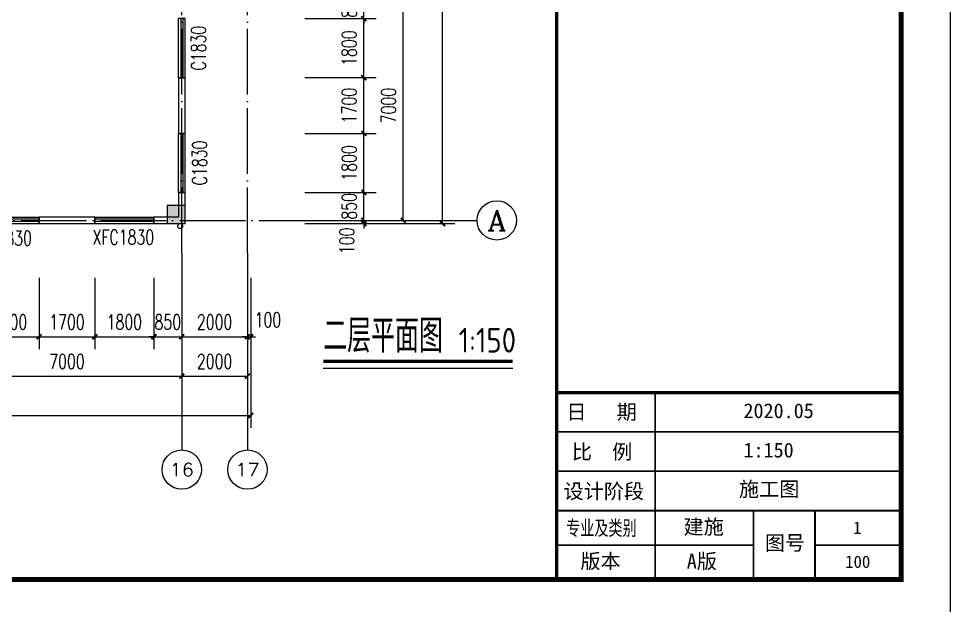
# Model space of a CAD drawing. Extents: x -4747 to 1060961, y -766984 to 396631.
# Drawn here: x 571873 to 600271, y -79802 to -61914 of the extents above; entities that cross this region are included whole.
import ezdxf
from ezdxf.enums import TextEntityAlignment as Align

# ---------------------------------------------------------------- set-up
doc = ezdxf.new("R2010")
doc.units = 0
doc.header["$LTSCALE"] = 1000
doc.header["$MEASUREMENT"] = 0
doc.linetypes.add('DOTE', pattern=[2.42, 2, -0.2, 0.02, -0.2])
doc.layers.get('0').update_dxf_attribs({"linetype": 'CONTINUOUS'})
doc.layers.get('DEFPOINTS').update_dxf_attribs({"linetype": 'CONTINUOUS'})
for name, color, linetype in [('AXIS', 3, 'CONTINUOUS'), ('AXIS_TEXT', 7, 'CONTINUOUS'), ('BZ_标准图框', 7, 'CONTINUOUS'), ('DIM_SYMB', 3, 'CONTINUOUS'), ('DOTE', 1, 'DOTE'), ('PUB_DIM', 3, 'CONTINUOUS'), ('PUB_TEXT', 7, 'CONTINUOUS'), ('PUB_TITLE', 4, 'CONTINUOUS'), ('TK_图框线_', 45, 'CONTINUOUS'), ('WALL', 6, 'CONTINUOUS'), ('WINDOW', 4, 'CONTINUOUS'), ('WINDOW_TEXT', 7, 'CONTINUOUS'), ('柱', 2, 'CONTINUOUS'), ('柱涂实', 54, 'CONTINUOUS'), ('雨水管', 2, 'CONTINUOUS'), ('面积计算', 7, 'CONTINUOUS')]:
    doc.layers.add(name, color=color, linetype=linetype)
doc.styles.add('-宋体', font='')
doc.styles.add('_TCH_AXIS', font='COMPLEX', dxfattribs={"bigfont": 'GBCBIG'})
doc.styles.add('_TCH_WINDOW', font='SIMPLEX', dxfattribs={"height": 3.5, "bigfont": 'GBCBIG'})
doc.styles.add('COMPLEX', font='complex_.ttf')
doc.styles.add('DIM_FONT', font='SIMPLEX', dxfattribs={"width": 0.7, "bigfont": 'GBCBIG'})
doc.styles.add('HT', font='simhei.ttf')
doc.styles.get("Standard").update_dxf_attribs({"font": 'gbenor.shx', "bigfont": 'gbcbig.shx'})
doc.styles.get('-宋体').set_extended_font_data('SimSun')
doc.dimstyles.new('DIMN150', dxfattribs={"dimscale": 1.5, "dimtxt": 300, "dimasz": 100, "dimexe": 250, "dimexo": 300, "dimgap": 150, "dimtad": 1, "dimdec": 0, "dimzin": 0, "dimtxsty": 'DIM_FONT', "dimblk": 'ARCHTICK', "dimcen": 0.09, "dimclrt": 7, "dimazin": 3, "dimtfac": 1, "dimtdec": 0, "dimtix": 1, "dimtmove": 0, "dimatfit": 3, "dimtolj": 1, "dimtzin": 0})

# ---------------------------------------------------------------- blocks, each defined once
blk = doc.blocks.new('A$C22EA1380')
at = {"layer": '柱涂实'}
blk.add_hatch(color=256, dxfattribs=at).paths.add_polyline_path([(98500, 0), (98500, 550), (97950, 550), (97950, 0)])
at = {"layer": '柱'}
blk.add_lwpolyline([(98500, 0), (98500, 550), (97950, 550), (97950, 0)], close=True, dxfattribs=at)
at = {"layer": '柱涂实', "linetype": 'CONTINUOUS'}
blk.add_lwpolyline([(98500, 0), (98500, 550), (97950, 550), (97950, 0)], close=True, dxfattribs=at)
blk = doc.blocks.new('_ARCHTICK')
at = {"color": 0, "linetype": 'BYBLOCK', "const_width": 0.4}
blk.add_lwpolyline([(-0.5, -0.5), (0.5, 0.5)], dxfattribs=at)
blk = doc.blocks.new('*D1200')
at = {"layer": 'DEFPOINTS', "color": 0}
for p in [(580145, -61064), (582395, -61064), (580145, -61914)]:
    blk.add_point(p, dxfattribs=at)
at = {"layer": 'PUB_DIM', "color": 0}
for p, q in [((582395, -61064), (582395, -60914)), ((580595, -61064), (582770, -61064)), ((582395, -61914), (582395, -61064)), ((580595, -61914), (582770, -61914)), ((582395, -61914), (582395, -62064))]:
    blk.add_line(p, q, dxfattribs=at)
at = {"layer": 'PUB_DIM', "color": 0, "xscale": 150, "yscale": 150, "zscale": 150}
for p, rotation in [((582395, -61064), 270), ((582395, -61914), 90)]:
    blk.add_blockref('_ARCHTICK', p, dxfattribs=dict(at, rotation=rotation))
at = {"layer": 'PUB_DIM', "color": 7, "insert": (581945, -61489), "char_height": 450, "attachment_point": 5, "rotation": 90, "style": 'DIM_FONT'}
blk.add_mtext('\\A1;850', dxfattribs=at)
blk = doc.blocks.new('*D1201')
at = {"layer": 'DEFPOINTS', "color": 0}
for p in [(580145, -61914), (582395, -61914), (580145, -63714)]:
    blk.add_point(p, dxfattribs=at)
at = {"layer": 'PUB_DIM', "color": 0}
for p, q in [((580595, -61914), (582770, -61914)), ((582395, -63714), (582395, -61914)), ((580595, -63714), (582770, -63714))]:
    blk.add_line(p, q, dxfattribs=at)
at = {"layer": 'PUB_DIM', "color": 0, "xscale": 150, "yscale": 150, "zscale": 150}
for p, rotation in [((582395, -61914), 90), ((582395, -63714), 270)]:
    blk.add_blockref('_ARCHTICK', p, dxfattribs=dict(at, rotation=rotation))
at = {"layer": 'PUB_DIM', "color": 7, "insert": (581945, -62814), "char_height": 450, "attachment_point": 5, "rotation": 90, "style": 'DIM_FONT'}
blk.add_mtext('\\A1;1800', dxfattribs=at)
blk = doc.blocks.new('*D1202')
at = {"layer": 'DEFPOINTS', "color": 0}
for p in [(580145, -63714), (582395, -63714), (580145, -65414)]:
    blk.add_point(p, dxfattribs=at)
at = {"layer": 'PUB_DIM', "color": 0}
for p, q in [((580595, -63714), (582770, -63714)), ((582395, -65414), (582395, -63714)), ((580595, -65414), (582770, -65414))]:
    blk.add_line(p, q, dxfattribs=at)
at = {"layer": 'PUB_DIM', "color": 0, "xscale": 150, "yscale": 150, "zscale": 150}
for p, rotation in [((582395, -63714), 90), ((582395, -65414), 270)]:
    blk.add_blockref('_ARCHTICK', p, dxfattribs=dict(at, rotation=rotation))
at = {"layer": 'PUB_DIM', "color": 7, "insert": (581945, -64564), "char_height": 450, "attachment_point": 5, "rotation": 90, "style": 'DIM_FONT'}
blk.add_mtext('\\A1;1700', dxfattribs=at)
blk = doc.blocks.new('*D1203')
at = {"layer": 'DEFPOINTS', "color": 0}
for p in [(580145, -65414), (582395, -65414), (580145, -67214)]:
    blk.add_point(p, dxfattribs=at)
at = {"layer": 'PUB_DIM', "color": 0}
for p, q in [((580595, -65414), (582770, -65414)), ((582395, -67214), (582395, -65414)), ((580595, -67214), (582770, -67214))]:
    blk.add_line(p, q, dxfattribs=at)
at = {"layer": 'PUB_DIM', "color": 0, "xscale": 150, "yscale": 150, "zscale": 150}
for p, rotation in [((582395, -65414), 90), ((582395, -67214), 270)]:
    blk.add_blockref('_ARCHTICK', p, dxfattribs=dict(at, rotation=rotation))
at = {"layer": 'PUB_DIM', "color": 7, "insert": (581945, -66314), "char_height": 450, "attachment_point": 5, "rotation": 90, "style": 'DIM_FONT'}
blk.add_mtext('\\A1;1800', dxfattribs=at)
blk = doc.blocks.new('*D1204')
at = {"layer": 'DEFPOINTS', "color": 0}
for p in [(580145, -67214), (582395, -67214), (580145, -68064)]:
    blk.add_point(p, dxfattribs=at)
at = {"layer": 'PUB_DIM', "color": 0}
for p, q in [((580595, -67214), (582770, -67214)), ((582395, -67214), (582395, -67064)), ((582395, -68064), (582395, -67214)), ((580595, -68064), (582770, -68064)), ((582395, -68064), (582395, -68214))]:
    blk.add_line(p, q, dxfattribs=at)
at = {"layer": 'PUB_DIM', "color": 0, "xscale": 150, "yscale": 150, "zscale": 150}
for p, rotation in [((582395, -67214), 270), ((582395, -68064), 90)]:
    blk.add_blockref('_ARCHTICK', p, dxfattribs=dict(at, rotation=rotation))
at = {"layer": 'PUB_DIM', "color": 7, "insert": (581945, -67639), "char_height": 450, "attachment_point": 5, "rotation": 90, "style": 'DIM_FONT'}
blk.add_mtext('\\A1;850', dxfattribs=at)
blk = doc.blocks.new('*D1205')
at = {"layer": 'DEFPOINTS', "color": 0}
for p in [(580145, -68064), (582395, -68064), (580145, -68164)]:
    blk.add_point(p, dxfattribs=at)
at = {"layer": 'PUB_DIM', "color": 0}
for p, q in [((580595, -68064), (582770, -68064)), ((582395, -68064), (582395, -67914)), ((582395, -68164), (582395, -68064)), ((580595, -68164), (582770, -68164)), ((582395, -68164), (582395, -68314))]:
    blk.add_line(p, q, dxfattribs=at)
at = {"layer": 'PUB_DIM', "color": 0, "xscale": 150, "yscale": 150, "zscale": 150}
for p, rotation in [((582395, -68064), 270), ((582395, -68164), 90)]:
    blk.add_blockref('_ARCHTICK', p, dxfattribs=dict(at, rotation=rotation))
at = {"layer": 'PUB_DIM', "color": 7, "insert": (581877, -68689), "char_height": 450, "attachment_point": 5, "rotation": 90, "style": 'DIM_FONT'}
blk.add_mtext('\\A1;100', dxfattribs=at)
blk = doc.blocks.new('*D1243')
at = {"layer": 'DEFPOINTS', "color": 0}
for p in [(578845, -69364), (578945, -69364), (578945, -71614)]:
    blk.add_point(p, dxfattribs=at)
at = {"layer": 'PUB_DIM', "color": 0}
for p, q in [((578845, -69814), (578845, -71989)), ((578945, -69814), (578945, -71989)), ((578845, -71614), (578695, -71614)), ((578845, -71614), (578945, -71614)), ((578945, -71614), (579095, -71614))]:
    blk.add_line(p, q, dxfattribs=at)
at = {"layer": 'PUB_DIM', "color": 0, "xscale": 150, "yscale": 150, "zscale": 150}
blk.add_blockref('_ARCHTICK', (578845, -71614), dxfattribs=at)
at = {"layer": 'PUB_DIM', "color": 0, "xscale": 150, "yscale": 150, "zscale": 150, "rotation": 180}
blk.add_blockref('_ARCHTICK', (578945, -71614), dxfattribs=at)
at = {"layer": 'PUB_DIM', "color": 7, "insert": (579470, -71097), "char_height": 450, "attachment_point": 5, "style": 'DIM_FONT'}
blk.add_mtext('\\A1;100', dxfattribs=at)
blk = doc.blocks.new('*D1244')
at = {"layer": 'DEFPOINTS', "color": 0}
for p in [(576845, -69364), (578845, -69364), (578845, -71614)]:
    blk.add_point(p, dxfattribs=at)
at = {"layer": 'PUB_DIM', "color": 0}
for p, q in [((576845, -69814), (576845, -71989)), ((578845, -69814), (578845, -71989)), ((576845, -71614), (578845, -71614))]:
    blk.add_line(p, q, dxfattribs=at)
at = {"layer": 'PUB_DIM', "color": 0, "xscale": 150, "yscale": 150, "zscale": 150, "rotation": 180}
blk.add_blockref('_ARCHTICK', (576845, -71614), dxfattribs=at)
at = {"layer": 'PUB_DIM', "color": 0, "xscale": 150, "yscale": 150, "zscale": 150}
blk.add_blockref('_ARCHTICK', (578845, -71614), dxfattribs=at)
at = {"layer": 'PUB_DIM', "color": 7, "insert": (577845, -71164), "char_height": 450, "attachment_point": 5, "style": 'DIM_FONT'}
blk.add_mtext('\\A1;2000', dxfattribs=at)
blk = doc.blocks.new('*D1245')
at = {"layer": 'DEFPOINTS', "color": 0}
for p in [(575995, -69364), (576845, -69364), (576845, -71614)]:
    blk.add_point(p, dxfattribs=at)
at = {"layer": 'PUB_DIM', "color": 0}
for p, q in [((575995, -69814), (575995, -71989)), ((576845, -69814), (576845, -71989)), ((575995, -71614), (575845, -71614)), ((575995, -71614), (576845, -71614)), ((576845, -71614), (576995, -71614))]:
    blk.add_line(p, q, dxfattribs=at)
at = {"layer": 'PUB_DIM', "color": 0, "xscale": 150, "yscale": 150, "zscale": 150}
blk.add_blockref('_ARCHTICK', (575995, -71614), dxfattribs=at)
at = {"layer": 'PUB_DIM', "color": 0, "xscale": 150, "yscale": 150, "zscale": 150, "rotation": 180}
blk.add_blockref('_ARCHTICK', (576845, -71614), dxfattribs=at)
at = {"layer": 'PUB_DIM', "color": 7, "insert": (576420, -71164), "char_height": 450, "attachment_point": 5, "style": 'DIM_FONT'}
blk.add_mtext('\\A1;850', dxfattribs=at)
blk = doc.blocks.new('*D1246')
at = {"layer": 'DEFPOINTS', "color": 0}
for p in [(574195, -69364), (575995, -69364), (575995, -71614)]:
    blk.add_point(p, dxfattribs=at)
at = {"layer": 'PUB_DIM', "color": 0}
for p, q in [((574195, -69814), (574195, -71989)), ((575995, -69814), (575995, -71989)), ((574195, -71614), (575995, -71614))]:
    blk.add_line(p, q, dxfattribs=at)
at = {"layer": 'PUB_DIM', "color": 0, "xscale": 150, "yscale": 150, "zscale": 150, "rotation": 180}
blk.add_blockref('_ARCHTICK', (574195, -71614), dxfattribs=at)
at = {"layer": 'PUB_DIM', "color": 0, "xscale": 150, "yscale": 150, "zscale": 150}
blk.add_blockref('_ARCHTICK', (575995, -71614), dxfattribs=at)
at = {"layer": 'PUB_DIM', "color": 7, "insert": (575095, -71164), "char_height": 450, "attachment_point": 5, "style": 'DIM_FONT'}
blk.add_mtext('\\A1;1800', dxfattribs=at)
blk = doc.blocks.new('*D1247')
at = {"layer": 'DEFPOINTS', "color": 0}
for p in [(572495, -69364), (574195, -69364), (574195, -71614)]:
    blk.add_point(p, dxfattribs=at)
at = {"layer": 'PUB_DIM', "color": 0}
for p, q in [((572495, -69814), (572495, -71989)), ((574195, -69814), (574195, -71989)), ((572495, -71614), (574195, -71614))]:
    blk.add_line(p, q, dxfattribs=at)
at = {"layer": 'PUB_DIM', "color": 0, "xscale": 150, "yscale": 150, "zscale": 150, "rotation": 180}
blk.add_blockref('_ARCHTICK', (572495, -71614), dxfattribs=at)
at = {"layer": 'PUB_DIM', "color": 0, "xscale": 150, "yscale": 150, "zscale": 150}
blk.add_blockref('_ARCHTICK', (574195, -71614), dxfattribs=at)
at = {"layer": 'PUB_DIM', "color": 7, "insert": (573345, -71164), "char_height": 450, "attachment_point": 5, "style": 'DIM_FONT'}
blk.add_mtext('\\A1;1700', dxfattribs=at)
blk = doc.blocks.new('*D1248')
at = {"layer": 'DEFPOINTS', "color": 0}
for p in [(570695, -69364), (572495, -69364), (572495, -71614)]:
    blk.add_point(p, dxfattribs=at)
at = {"layer": 'PUB_DIM', "color": 0}
for p, q in [((570695, -69814), (570695, -71989)), ((572495, -69814), (572495, -71989)), ((570695, -71614), (572495, -71614))]:
    blk.add_line(p, q, dxfattribs=at)
at = {"layer": 'PUB_DIM', "color": 0, "xscale": 150, "yscale": 150, "zscale": 150, "rotation": 180}
blk.add_blockref('_ARCHTICK', (570695, -71614), dxfattribs=at)
at = {"layer": 'PUB_DIM', "color": 0, "xscale": 150, "yscale": 150, "zscale": 150}
blk.add_blockref('_ARCHTICK', (572495, -71614), dxfattribs=at)
at = {"layer": 'PUB_DIM', "color": 7, "insert": (571595, -71164), "char_height": 450, "attachment_point": 5, "style": 'DIM_FONT'}
blk.add_mtext('\\A1;1800', dxfattribs=at)
blk = doc.blocks.new('*D1309')
at = {"layer": 'AXIS', "color": 0}
for p, q in [((580295, -61064), (583970, -61064)), ((583595, -68064), (583595, -61064)), ((580295, -68064), (583970, -68064))]:
    blk.add_line(p, q, dxfattribs=at)
at = {"layer": 'DEFPOINTS', "color": 0}
for p in [(579845, -61064), (583595, -61064), (579845, -68064)]:
    blk.add_point(p, dxfattribs=at)
at = {"layer": 'AXIS', "color": 0, "xscale": 150, "yscale": 150, "zscale": 150}
for p, rotation in [((583595, -61064), 90), ((583595, -68064), 270)]:
    blk.add_blockref('_ARCHTICK', p, dxfattribs=dict(at, rotation=rotation))
at = {"layer": 'AXIS', "color": 7, "insert": (583145, -64564), "char_height": 450, "attachment_point": 5, "rotation": 90, "style": 'DIM_FONT'}
blk.add_mtext('\\A1;7000', dxfattribs=at)
blk = doc.blocks.new('*D1315')
at = {"layer": 'AXIS', "color": 0}
for p, q in [((580595, -25964), (585170, -25964)), ((584795, -68164), (584795, -25964)), ((580595, -68164), (585170, -68164))]:
    blk.add_line(p, q, dxfattribs=at)
at = {"layer": 'DEFPOINTS', "color": 0}
for p in [(580145, -25964), (584795, -25964), (580145, -68164)]:
    blk.add_point(p, dxfattribs=at)
at = {"layer": 'AXIS', "color": 0, "xscale": 150, "yscale": 150, "zscale": 150}
for p, rotation in [((584795, -25964), 90), ((584795, -68164), 270)]:
    blk.add_blockref('_ARCHTICK', p, dxfattribs=dict(at, rotation=rotation))
at = {"layer": 'AXIS', "color": 7, "insert": (584345, -47064), "char_height": 450, "attachment_point": 5, "rotation": 90, "style": 'DIM_FONT'}
blk.add_mtext('\\A1;42200', dxfattribs=at)
blk = doc.blocks.new('*D1356')
at = {"layer": 'AXIS', "color": 0}
for p, q in [((569845, -69514), (569845, -73189)), ((576845, -69514), (576845, -73189)), ((569845, -72814), (576845, -72814))]:
    blk.add_line(p, q, dxfattribs=at)
at = {"layer": 'DEFPOINTS', "color": 0}
for p in [(569845, -69064), (576845, -69064), (576845, -72814)]:
    blk.add_point(p, dxfattribs=at)
at = {"layer": 'AXIS', "color": 0, "xscale": 150, "yscale": 150, "zscale": 150, "rotation": 180}
blk.add_blockref('_ARCHTICK', (569845, -72814), dxfattribs=at)
at = {"layer": 'AXIS', "color": 0, "xscale": 150, "yscale": 150, "zscale": 150}
blk.add_blockref('_ARCHTICK', (576845, -72814), dxfattribs=at)
at = {"layer": 'AXIS', "color": 7, "insert": (573345, -72364), "char_height": 450, "attachment_point": 5, "style": 'DIM_FONT'}
blk.add_mtext('\\A1;7000', dxfattribs=at)
blk = doc.blocks.new('*D1357')
at = {"layer": 'AXIS', "color": 0}
for p, q in [((576845, -69514), (576845, -73189)), ((578845, -69514), (578845, -73189)), ((576845, -72814), (578845, -72814))]:
    blk.add_line(p, q, dxfattribs=at)
at = {"layer": 'DEFPOINTS', "color": 0}
for p in [(576845, -69064), (578845, -69064), (578845, -72814)]:
    blk.add_point(p, dxfattribs=at)
at = {"layer": 'AXIS', "color": 0, "xscale": 150, "yscale": 150, "zscale": 150, "rotation": 180}
blk.add_blockref('_ARCHTICK', (576845, -72814), dxfattribs=at)
at = {"layer": 'AXIS', "color": 0, "xscale": 150, "yscale": 150, "zscale": 150}
blk.add_blockref('_ARCHTICK', (578845, -72814), dxfattribs=at)
at = {"layer": 'AXIS', "color": 7, "insert": (577845, -72364), "char_height": 450, "attachment_point": 5, "style": 'DIM_FONT'}
blk.add_mtext('\\A1;2000', dxfattribs=at)
blk = doc.blocks.new('*D1358')
at = {"layer": 'AXIS', "color": 0}
for p, q in [((478445, -69814), (478445, -74389)), ((578945, -69814), (578945, -74389)), ((478445, -74014), (578945, -74014))]:
    blk.add_line(p, q, dxfattribs=at)
at = {"layer": 'DEFPOINTS', "color": 0}
for p in [(478445, -69364), (578945, -69364), (578945, -74014)]:
    blk.add_point(p, dxfattribs=at)
at = {"layer": 'AXIS', "color": 0, "xscale": 150, "yscale": 150, "zscale": 150, "rotation": 180}
blk.add_blockref('_ARCHTICK', (478445, -74014), dxfattribs=at)
at = {"layer": 'AXIS', "color": 0, "xscale": 150, "yscale": 150, "zscale": 150}
blk.add_blockref('_ARCHTICK', (578945, -74014), dxfattribs=at)
at = {"layer": 'AXIS', "color": 7, "insert": (528695, -73564), "char_height": 450, "attachment_point": 5, "style": 'DIM_FONT'}
blk.add_mtext('\\A1;100500', dxfattribs=at)
blk = doc.blocks.new('$WINLIB2D$00000001')
at = {"color": 0}
for points in [[(-0.5, 0.5), (-0.5, -0.5)], [(-0.5, 0.5), (0.5, 0.5)], [(0.5, -0.5), (0.5, 0.5)], [(0.5, 0.167), (-0.5, 0.167)], [(0.5, -0.167), (-0.5, -0.167)], [(-0.5, -0.5), (0.5, -0.5)]]:
    blk.add_lwpolyline(points, dxfattribs=at)
blk = doc.blocks.new('_AXISO')
blk.add_circle((0, 0), 0.5)
at = {"layer": 'AXIS_TEXT', "style": 'COMPLEX', "width": 1.041667}
blk.add_attdef('A', text='', height=0.56, dxfattribs=at).set_placement((-0.25, -0.28), (0.25, -0.28), align=Align.FIT)

msp = doc.modelspace()

# ---------------------------------------------------------------- linework, layer by layer
at = {"layer": 'AXIS'}
for p, q in [((579844.9, -68064.3), (585844.9, -68064.3)), ((576844.9, -69064.3), (576844.9, -75064.3)), ((578844.9, -69064.3), (578844.9, -75064.3))]:
    msp.add_line(p, q, dxfattribs=at)
at = {"layer": 'BZ_标准图框'}
for points, const_width in [([(588270.8, -79014.3), (588270.8, 44135.7)], 105), ([(588270.8, -73314.3), (598770.8, -73314.3)], 105), ([(591270.8, -76914.3), (591270.8, -73314.3)], 52.5), ([(588270.8, -74514.3), (598770.8, -74514.3)], 52.5), ([(588270.8, -75714.3), (598770.8, -75714.3)], 52.5), ([(588270.8, -76914.3), (598770.8, -76914.3)], 52.5), ([(588270.8, -76914.3), (598770.8, -76914.3)], 52.5), ([(591270.8, -79014.3), (591270.8, -76914.3)], 52.5), ([(594270.8, -79014.3), (594270.8, -76914.3)], 52.5), ([(596145.8, -79014.3), (596145.8, -76914.3)], 52.5), ([(588270.8, -77964.3), (594270.8, -77964.3)], 52.5), ([(596145.8, -77964.3), (598770.8, -77964.3)], 52.5)]:
    msp.add_lwpolyline(points, dxfattribs=dict(at, const_width=const_width))
at = {"layer": 'DIM_SYMB', "const_width": 105}
msp.add_lwpolyline([(581156.4, -72360.5), (586933.2, -72360.5)], dxfattribs=at)
at = {"layer": 'DIM_SYMB'}
msp.add_lwpolyline([(581156.4, -72570.5), (586933.2, -72570.5)], dxfattribs=at)
at = {"layer": 'DOTE'}
for p, q in [((576844.9, -69064.3), (576844.9, -25064.3)), ((578844.9, -69064.3), (578844.9, -25064.3)), ((475144.9, -68064.3), (579844.9, -68064.3))]:
    msp.add_line(p, q, dxfattribs=at)
at = {"layer": 'PUB_TITLE'}
msp.add_lwpolyline([(421920.8, -80514.3), (600270.8, -80514.3), (600270.8, 45635.7), (421920.8, 45635.7)], close=True, dxfattribs=at)
at = {"layer": 'PUB_TITLE', "const_width": 150}
msp.add_lwpolyline([(425670.8, -79014.3), (598770.8, -79014.3), (598770.8, 44135.7), (425670.8, 44135.7)], close=True, dxfattribs=at)
at = {"layer": 'WALL'}
for p, q in [((576744.9, -63714.3), (576744.9, -65414.3)), ((576944.9, -63714.3), (576744.9, -63714.3)), ((576944.9, -65414.3), (576944.9, -63714.3)), ((576744.9, -65414.3), (576944.9, -65414.3)), ((576944.9, -67214.3), (576744.9, -67214.3)), ((576744.9, -67214.3), (576744.9, -67964.3)), ((576944.9, -68164.3), (576944.9, -67214.3)), ((574194.9, -67964.3), (572494.9, -67964.3)), ((572494.9, -67964.3), (572494.9, -68164.3)), ((574194.9, -68164.3), (574194.9, -67964.3)), ((576744.9, -67964.3), (575994.9, -67964.3)), ((575994.9, -67964.3), (575994.9, -68164.3)), ((572494.9, -68164.3), (574194.9, -68164.3)), ((575994.9, -68164.3), (576944.9, -68164.3))]:
    msp.add_line(p, q, dxfattribs=at)
at = {"layer": '雨水管'}
msp.add_circle((576794.9, -68239.3), 75, dxfattribs=at)

# ---------------------------------------------------------------- block references
at = {"layer": 'AXIS'}
ref = msp.add_blockref('_AXISO', (586444.9, -68064.3), dxfattribs=dict(at, xscale=1200, yscale=1200, zscale=1200))
ref.add_attrib('A', 'A', dxfattribs={"layer": 'AXIS_TEXT', "height": 612, "style": '_TCH_AXIS', "width": 1.096879}).set_placement((586157.2, -68370.3), (586732.6, -68370.3), align=Align.FIT)
ref = msp.add_blockref('_AXISO', (576844.9, -75664.3), dxfattribs=dict(at, xscale=1200, yscale=1200, zscale=1200))
ref.add_attrib('A', '16', dxfattribs={"layer": 'AXIS_TEXT', "height": 394.42, "style": '_TCH_AXIS', "width": 1.361643}).set_placement((576474.1, -75861.5), (577215.7, -75861.5), align=Align.FIT)
ref = msp.add_blockref('_AXISO', (578844.9, -75664.3), dxfattribs=dict(at, xscale=1200, yscale=1200, zscale=1200))
ref.add_attrib('A', '17', dxfattribs={"layer": 'AXIS_TEXT', "height": 394.42, "style": '_TCH_AXIS', "width": 1.361643}).set_placement((578474.1, -75861.5), (579215.7, -75861.5), align=Align.FIT)
at = {"layer": 'WINDOW'}
ref = msp.add_blockref('$WINLIB2D$00000001', (576844.9, -62814.3), dxfattribs=dict(at, xscale=-1800, yscale=-200, zscale=-1800, rotation=270))
ref.add_attrib('A', 'C1830', (577580.5, -63496.8), dxfattribs={"layer": 'WINDOW_TEXT', "height": 446.25, "rotation": 90, "style": '_TCH_WINDOW', "width": 0.705882})
ref = msp.add_blockref('$WINLIB2D$00000001', (576844.9, -66314.3), dxfattribs=dict(at, xscale=-1800, yscale=-200, zscale=-1800, rotation=270))
ref.add_attrib('A', 'C1830', (577612.9, -66996.8), dxfattribs={"layer": 'WINDOW_TEXT', "height": 446.25, "rotation": 90, "style": '_TCH_WINDOW', "width": 0.705882})
ref = msp.add_blockref('$WINLIB2D$00000001', (571594.9, -68064.3), dxfattribs=dict(at, xscale=-1800, yscale=-200, zscale=-1800, rotation=180))
ref.add_attrib('A', 'C1830', (570912.4, -68832.3), dxfattribs={"layer": 'WINDOW_TEXT', "height": 446.25, "style": '_TCH_WINDOW', "width": 0.705882})
ref = msp.add_blockref('$WINLIB2D$00000001', (575094.9, -68064.3), dxfattribs=dict(at, xscale=-1800, yscale=-200, zscale=-1800, rotation=180))
ref.add_attrib('A', 'XFC1830', (574127.4, -68799.9), dxfattribs={"layer": 'WINDOW_TEXT', "height": 446.25, "style": '_TCH_WINDOW', "width": 0.705882})
at = {"layer": '面积计算'}
msp.add_blockref('A$C22EA1380', (478444.9, -68164.3), dxfattribs=at)

# ---------------------------------------------------------------- texts
at = {"layer": 'BZ_标准图框', "style": 'HT'}
for s, p in [('日   期', (588567.1, -74129.6)), ('比  例', (588735.3, -75344.4)), ('设计阶段', (588482.7, -76548.4)), ('图号', (594617.1, -78121.4)), ('版本 ', (588995.4, -78678.9))]:
    msp.add_text(s, height=450, dxfattribs=at).set_placement(p)
at = {"layer": 'BZ_标准图框', "style": 'HT', "width": 0.7}
msp.add_text('专业及类别', height=450, dxfattribs=at).set_placement((588560.1, -77667.8))
at = {"layer": 'PUB_TEXT'}
for s, height, p in [('二层平面图', 1012.77, (581156.4, -72094.6)), ('1:150', 750, (585282.7, -72094.6))]:
    msp.add_text(s, height=height, dxfattribs=at).set_placement(p)
at = {"layer": 'TK_图框线_', "style": 'HT'}
for s, p in [('2020.05', (593964.9, -74093.5)), ('1:150', (593964.9, -75293.5)), ('施工图', (593827, -76482.7)), ('建施', (592138.2, -77630)), ('A版', (592237.2, -78680.2))]:
    msp.add_text(s, height=450, dxfattribs=at).set_placement(p)
at = {"layer": 'TK_图框线_', "style": '-宋体'}
for s, p in [('1', (597433.8, -77622.8)), ('100', (597446.8, -78660.1))]:
    msp.add_text(s, height=375, dxfattribs=at).set_placement(p, align=Align.CENTER)

# ---------------------------------------------------------------- dimensions: what is measured, and where the dimension line sits
at = {"layer": 'AXIS'}
for p1, p2, distance, picture, middle in [((580144.9, -68164.3), (580144.9, -25964.3), -4650, '*D1315', (584344.9, -47064.3)), ((579844.9, -68064.3), (579844.9, -61064.3), -3750, '*D1309', (583144.9, -64564.3)), ((569844.9, -69064.3), (576844.9, -69064.3), -3750, '*D1356', (573344.9, -72364.3)), ((576844.9, -69064.3), (578844.9, -69064.3), -3750, '*D1357', (577844.9, -72364.3)), ((478444.9, -69364.3), (578944.9, -69364.3), -4650, '*D1358', (528694.9, -73564.3))]:
    dim = msp.add_aligned_dim(p1=p1, p2=p2, distance=distance, dimstyle='DIMN150', dxfattribs=at)
    dim.commit()
    dim.dimension.update_dxf_attribs({"geometry": picture, "text_midpoint": middle})
at = {"layer": 'PUB_DIM'}
for p1, p2, picture, middle in [((580144.9, -61914.3), (580144.9, -61064.3), '*D1200', (581944.9, -61489.3)), ((580144.9, -63714.3), (580144.9, -61914.3), '*D1201', (581944.9, -62814.3)), ((580144.9, -65414.3), (580144.9, -63714.3), '*D1202', (581944.9, -64564.3)), ((580144.9, -67214.3), (580144.9, -65414.3), '*D1203', (581944.9, -66314.3)), ((580144.9, -68064.3), (580144.9, -67214.3), '*D1204', (581944.9, -67639.3)), ((570694.9, -69364.3), (572494.9, -69364.3), '*D1248', (571594.9, -71164.3)), ((572494.9, -69364.3), (574194.9, -69364.3), '*D1247', (573344.9, -71164.3)), ((574194.9, -69364.3), (575994.9, -69364.3), '*D1246', (575094.9, -71164.3)), ((575994.9, -69364.3), (576844.9, -69364.3), '*D1245', (576419.9, -71164.3)), ((576844.9, -69364.3), (578844.9, -69364.3), '*D1244', (577844.9, -71164.3))]:
    dim = msp.add_aligned_dim(p1=p1, p2=p2, distance=-2250, dimstyle='DIMN150', dxfattribs=at)
    dim.commit()
    dim.dimension.update_dxf_attribs({"geometry": picture, "text_midpoint": middle})
for base, p1, p2, angle, picture, middle in [((582394.9, -68064.3), (580144.9, -68164.3), (580144.9, -68064.3), 90, '*D1205', (581877.4, -68689.3)), ((578944.9, -71614.3), (578844.9, -69364.3), (578944.9, -69364.3), 0, '*D1243', (579469.9, -71096.8))]:
    dim = msp.add_linear_dim(base=base, p1=p1, p2=p2, angle=angle, dimstyle='DIMN150', dxfattribs=at)
    dim.commit()
    dim.dimension.update_dxf_attribs({"geometry": picture, "text_midpoint": middle, "dimtype": 129})

doc.saveas('drawing.dxf')
